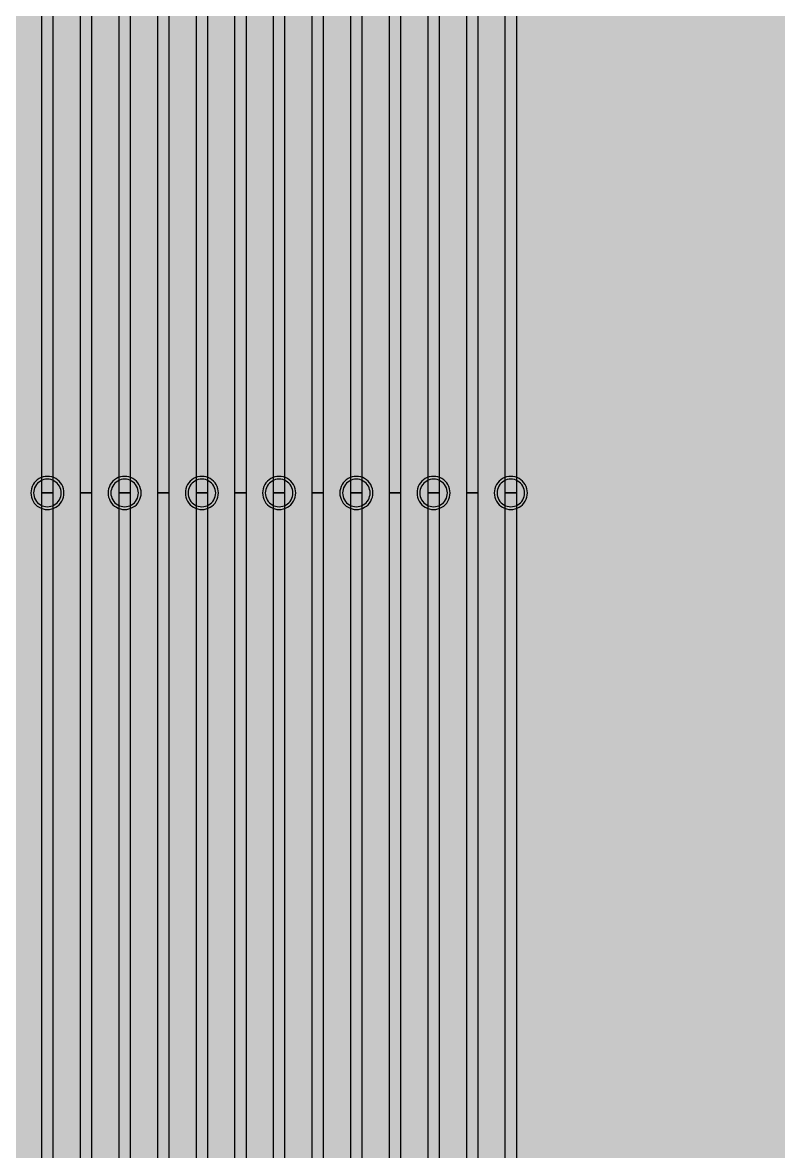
# Model space of a CAD drawing. Header units: metres. Extents: x -7231 to 10969, y -37556 to 1873.
# Drawn here: x 4465 to 4602, y -16751.3 to -16546.6 of the extents above; entities that cross this region are included whole.
import ezdxf

# ---------------------------------------------------------------- set-up
doc = ezdxf.new("R2010")
doc.units = ezdxf.units.M
for name, color, linetype in [('Metal1', 4, 'CONTINUOUS'), ('Metal2', 3, 'CONTINUOUS'), ('Polyimide', 7, 'CONTINUOUS')]:
    doc.layers.add(name, color=color, linetype=linetype)

msp = doc.modelspace()

# ---------------------------------------------------------------- hatches: boundary and pattern name
at = {"layer": 'Polyimide'}
msp.add_hatch(color=7, dxfattribs=at).paths.add_polyline_path([(4065.69, -468), (4066.67, -501.99), (4068.51, -535.99), (4071.41, -569.99), (4075.54, -603.99), (4081.04, -637.99), (4088.01, -671.99), (4096.52, -705.98), (4106.62, -739.98), (4118.33, -773.98), (4131.63, -807.98), (4146.49, -841.98), (4162.87, -875.98), (4180.68, -909.97), (4199.83, -943.97), (4220.22, -977.97), (4241.73, -1011.97), (4264.21, -1045.97), (4287.52, -1079.96), (4311.51, -1113.96), (4336.01, -1147.96), (4360.86, -1181.96), (4385.88, -1215.96), (4410.89, -1249.96), (4435.74, -1283.95), (4460.24, -1317.95), (4484.23, -1351.95), (4507.54, -1385.95), (4530.02, -1419.95), (4551.53, -1453.94), (4571.92, -1487.94), (4591.07, -1521.94), (4608.88, -1555.94), (4625.26, -1589.94), (4640.12, -1623.94), (4653.42, -1657.93), (4665.13, -1691.93), (4675.23, -1725.93), (4683.74, -1759.93), (4690.71, -1793.93), (4696.21, -1827.93), (4700.34, -1861.92), (4703.24, -1895.92), (4705.08, -1929.92), (4706.06, -1963.92), (4706.44, -1997.92), (4706.5, -2031.91), (4706.5, -4793.02), (4709.95, -4838.39), (4720.22, -4882.71), (4737.08, -4924.98), (4760.13, -4964.2), (4788.85, -4999.49), (4822.58, -5030.03), (4860.53, -5055.12), (4901.85, -5074.18), (4901.85, -5074.18), (4970.68, -5105.23), (5034.7, -5145.26), (5092.76, -5193.54), (5143.8, -5249.19), (5186.89, -5311.2), (5221.24, -5378.44), (5246.23, -5449.69), (5261.41, -5523.66), (5266.5, -5599), (5261.41, -5674.34), (5246.23, -5748.31), (5221.24, -5819.56), (5186.89, -5886.8), (5143.8, -5948.81), (5092.76, -6004.46), (5034.7, -6052.74), (4970.68, -6092.77), (4901.85, -6123.82), (4860.53, -6142.88), (4822.58, -6167.97), (4788.85, -6198.51), (4760.13, -6233.8), (4737.08, -6273.02), (4720.22, -6315.29), (4709.95, -6359.61), (4706.5, -6404.98), (4706.5, -9221.52), (4709.95, -9266.88), (4720.22, -9311.21), (4737.08, -9353.47), (4760.13, -9392.7), (4788.85, -9427.98), (4822.58, -9458.52), (4860.53, -9483.61), (4901.85, -9502.67), (4970.68, -9533.72), (5034.7, -9573.75), (5092.76, -9622.03), (5143.8, -9677.68), (5186.89, -9739.69), (5221.24, -9806.94), (5246.23, -9878.19), (5261.41, -9952.16), (5266.5, -10027.49), (5261.41, -10102.83), (5246.23, -10176.8), (5221.24, -10248.05), (5186.89, -10315.3), (5143.8, -10377.31), (5092.76, -10432.96), (5034.7, -10481.24), (4970.68, -10521.27), (4901.85, -10552.32), (4860.53, -10571.38), (4822.58, -10596.46), (4788.85, -10627), (4760.13, -10662.29), (4737.08, -10701.52), (4720.22, -10743.78), (4709.95, -10788.1), (4706.5, -10833.47), (4706.5, -13650.01), (4709.95, -13695.38), (4720.22, -13739.7), (4737.08, -13781.96), (4760.13, -13821.19), (4788.85, -13856.48), (4822.58, -13887.02), (4860.53, -13912.11), (4901.85, -13931.17), (4970.68, -13962.22), (5034.7, -14002.25), (5092.76, -14050.53), (5143.8, -14106.18), (5186.89, -14168.19), (5221.24, -14235.43), (5246.23, -14306.68), (5261.41, -14380.65), (5266.5, -14455.99), (5261.41, -14531.33), (5246.23, -14605.29), (5221.24, -14676.55), (5186.89, -14743.79), (5143.8, -14805.8), (5092.76, -14861.45), (5034.7, -14909.73), (4970.68, -14949.76), (4901.85, -14980.81), (4860.53, -14999.87), (4822.58, -15024.96), (4788.85, -15055.5), (4760.13, -15090.79), (4737.08, -15130.01), (4720.22, -15172.27), (4709.95, -15216.6), (4706.5, -15261.97), (4706.5, -15455.99), (4720.95, -15750.04), (4764.14, -16041.26), (4835.68, -16326.84), (4934.86, -16604.04), (5060.74, -16870.18), (5212.09, -17122.7), (5387.47, -17359.17), (5585.18, -17577.31), (5803.32, -17775.02), (6039.79, -17950.4), (6292.31, -18101.75), (6558.45, -18227.63), (6835.65, -18326.81), (7121.23, -18398.34), (7412.45, -18441.54), (7706.5, -18455.99), (9969.01, -18455.99), (10047.42, -18459.84), (10125.08, -18471.36), (10201.23, -18490.44), (10275.15, -18516.89), (10346.12, -18550.45), (10413.46, -18590.81), (10476.52, -18637.58), (10534.69, -18690.3), (10587.41, -18748.47), (10634.18, -18811.53), (10674.54, -18878.87), (10708.11, -18949.84), (10734.56, -19023.76), (10753.63, -19099.92), (10765.15, -19177.58), (10769.01, -19255.99), (10769.01, -20895.8), (10730.24, -20951.41), (10694.6, -21009.08), (10662.21, -21068.63), (10633.17, -21129.89), (10607.55, -21192.66), (10585.45, -21256.74), (10566.93, -21321.96), (10552.05, -21388.09), (10540.84, -21454.95), (10533.35, -21522.33), (10529.6, -21590.02), (10529.6, -21657.81), (10533.35, -21725.5), (10540.84, -21792.87), (10552.05, -21859.73), (10566.93, -21925.87), (10585.45, -21991.08), (10607.55, -22055.17), (10633.17, -22117.94), (10662.21, -22179.19), (10694.6, -22238.74), (10730.24, -22296.41), (10769.01, -22352.03), (10769.01, -32454.24), (10728.74, -32510.49), (10691.72, -32568.92), (10658.05, -32629.35), (10627.85, -32691.58), (10601.2, -32755.42), (10578.21, -32820.67), (10558.93, -32887.1), (10543.44, -32954.52), (10531.77, -33022.71), (10523.97, -33091.44), (10520.07, -33160.51), (10520.07, -33229.69), (10523.97, -33298.75), (10531.77, -33367.49), (10543.44, -33435.67), (10558.93, -33503.09), (10578.21, -33569.53), (10601.2, -33634.77), (10627.85, -33698.61), (10658.05, -33760.85), (10691.72, -33821.28), (10728.74, -33879.71), (10769.01, -33935.96), (10769.01, -36556), (10765.15, -36634.41), (10753.63, -36712.07), (10734.56, -36788.23), (10708.11, -36862.15), (10674.54, -36933.12), (10634.18, -37000.46), (10587.41, -37063.51), (10534.69, -37121.69), (10476.52, -37174.41), (10413.46, -37221.18), (10346.12, -37261.54), (10275.15, -37295.1), (10201.23, -37321.55), (10125.08, -37340.63), (10047.42, -37352.15), (9969.01, -37356), (-6231.01, -37356), (-6309.42, -37352.15), (-6387.08, -37340.63), (-6463.23, -37321.55), (-6537.15, -37295.1), (-6608.12, -37261.54), (-6675.46, -37221.18), (-6738.52, -37174.41), (-6796.69, -37121.69), (-6849.41, -37063.51), (-6896.18, -37000.46), (-6936.54, -36933.12), (-6970.11, -36862.15), (-6996.56, -36788.23), (-7015.63, -36712.07), (-7027.15, -36634.41), (-7031.01, -36556), (-7031.01, -33936), (-6990.74, -33879.75), (-6953.7, -33821.31), (-6920.03, -33760.88), (-6889.82, -33698.64), (-6863.18, -33634.8), (-6840.18, -33569.55), (-6820.9, -33503.11), (-6805.4, -33435.69), (-6793.74, -33367.49), (-6785.94, -33298.75), (-6782.03, -33229.68), (-6782.03, -33160.5), (-6785.94, -33091.43), (-6793.74, -33022.69), (-6805.4, -32954.5), (-6820.9, -32887.07), (-6840.18, -32820.63), (-6863.18, -32755.39), (-6889.82, -32691.54), (-6920.03, -32629.3), (-6953.7, -32568.87), (-6990.74, -32510.43), (-7031.01, -32454.18), (-7031.01, -22364.83), (-6990.74, -22308.58), (-6953.7, -22250.14), (-6920.03, -22189.71), (-6889.82, -22127.47), (-6863.18, -22063.62), (-6840.18, -21998.38), (-6820.9, -21931.94), (-6805.4, -21864.51), (-6793.74, -21796.32), (-6785.94, -21727.58), (-6782.03, -21658.51), (-6782.03, -21589.33), (-6785.94, -21520.26), (-6793.74, -21451.52), (-6805.4, -21383.32), (-6820.9, -21315.9), (-6840.18, -21249.46), (-6863.18, -21184.21), (-6889.82, -21120.37), (-6920.03, -21058.13), (-6953.7, -20997.7), (-6990.74, -20939.26), (-7031.01, -20883.01), (-7031.01, -19255.99), (-7027.15, -19177.58), (-7015.63, -19099.92), (-6996.56, -19023.76), (-6970.11, -18949.84), (-6936.54, -18878.87), (-6896.18, -18811.53), (-6849.41, -18748.47), (-6796.69, -18690.3), (-6738.52, -18637.58), (-6675.46, -18590.81), (-6608.12, -18550.45), (-6537.15, -18516.89), (-6463.23, -18490.44), (-6387.08, -18471.36), (-6309.42, -18459.84), (-6231.01, -18455.99), (-3968.5, -18455.99), (-3674.45, -18441.54), (-3383.23, -18398.34), (-3097.65, -18326.81), (-2820.45, -18227.63), (-2554.31, -18101.75), (-2301.79, -17950.4), (-2065.32, -17775.02), (-1847.18, -17577.31), (-1649.47, -17359.17), (-1474.09, -17122.7), (-1322.74, -16870.18), (-1196.86, -16604.04), (-1097.68, -16326.84), (-1026.14, -16041.26), (-982.95, -15750.04), (-968.5, -15455.99), (-968.5, -15261.97), (-971.95, -15216.6), (-982.22, -15172.27), (-999.08, -15130.01), (-1022.13, -15090.79), (-1050.85, -15055.5), (-1084.58, -15024.96), (-1122.53, -14999.87), (-1163.85, -14980.81), (-1232.68, -14949.76), (-1296.7, -14909.73), (-1354.76, -14861.45), (-1405.8, -14805.8), (-1448.89, -14743.79), (-1483.24, -14676.55), (-1508.23, -14605.29), (-1523.41, -14531.33), (-1528.5, -14455.99), (-1523.41, -14380.65), (-1508.23, -14306.68), (-1483.24, -14235.43), (-1448.89, -14168.19), (-1405.8, -14106.18), (-1354.76, -14050.53), (-1296.7, -14002.25), (-1232.68, -13962.22), (-1163.85, -13931.17), (-1122.53, -13912.11), (-1084.58, -13887.02), (-1050.85, -13856.48), (-1022.13, -13821.19), (-999.08, -13781.96), (-982.22, -13739.7), (-971.95, -13695.38), (-968.5, -13650.01), (-968.5, -12309.64), (-971.95, -12264.27), (-982.22, -12219.94), (-999.08, -12177.68), (-1022.13, -12138.46), (-1050.85, -12103.17), (-1084.58, -12072.63), (-1122.53, -12047.54), (-1163.85, -12028.48), (-1232.68, -11997.43), (-1296.7, -11957.4), (-1354.76, -11909.12), (-1405.8, -11853.47), (-1448.89, -11791.46), (-1483.24, -11724.22), (-1508.23, -11652.96), (-1523.41, -11579), (-1528.5, -11503.66), (-1523.41, -11428.32), (-1508.23, -11354.35), (-1483.24, -11283.1), (-1448.89, -11215.86), (-1405.8, -11153.85), (-1354.76, -11098.2), (-1296.7, -11049.92), (-1232.68, -11009.89), (-1163.85, -10978.84), (-1122.53, -10959.78), (-1084.58, -10934.69), (-1050.85, -10904.15), (-1022.13, -10868.86), (-999.08, -10829.63), (-982.22, -10787.37), (-971.95, -10743.05), (-968.5, -10697.68), (-968.5, -9357.31), (-971.95, -9311.94), (-982.22, -9267.62), (-999.08, -9225.35), (-1022.13, -9186.13), (-1050.85, -9150.84), (-1084.58, -9120.3), (-1122.53, -9095.21), (-1163.85, -9076.15), (-1163.85, -9076.15), (-1232.68, -9045.1), (-1296.7, -9005.07), (-1354.76, -8956.79), (-1405.8, -8901.14), (-1448.89, -8839.13), (-1483.24, -8771.89), (-1508.23, -8700.64), (-1523.41, -8626.67), (-1528.5, -8551.33), (-1523.41, -8475.99), (-1508.23, -8402.02), (-1483.24, -8330.77), (-1448.89, -8263.53), (-1405.8, -8201.52), (-1354.76, -8145.87), (-1296.7, -8097.59), (-1232.68, -8057.56), (-1163.85, -8026.51), (-1163.85, -8026.51), (-1122.53, -8007.45), (-1084.58, -7982.36), (-1050.85, -7951.82), (-1022.13, -7916.53), (-999.08, -7877.31), (-982.22, -7835.04), (-971.95, -7790.72), (-968.5, -7745.35), (-968.5, -6404.98), (-971.95, -6359.61), (-982.22, -6315.29), (-999.08, -6273.02), (-1022.13, -6233.8), (-1050.85, -6198.51), (-1084.58, -6167.97), (-1122.53, -6142.88), (-1163.85, -6123.82), (-1163.85, -6123.82), (-1232.68, -6092.77), (-1296.7, -6052.74), (-1354.76, -6004.46), (-1405.8, -5948.81), (-1448.89, -5886.8), (-1483.24, -5819.56), (-1508.23, -5748.31), (-1523.41, -5674.34), (-1528.5, -5599), (-1523.41, -5523.66), (-1508.23, -5449.69), (-1483.24, -5378.44), (-1448.89, -5311.2), (-1405.8, -5249.19), (-1354.76, -5193.54), (-1296.7, -5145.26), (-1232.68, -5105.23), (-1163.85, -5074.18), (-1163.85, -5074.18), (-1122.53, -5055.12), (-1084.58, -5030.03), (-1050.85, -4999.49), (-1022.13, -4964.2), (-999.08, -4924.98), (-982.22, -4882.71), (-971.95, -4838.39), (-968.5, -4793.02), (-968.5, -2031.91), (-968.44, -1997.92), (-968.06, -1963.92), (-967.05, -1929.92), (-965.18, -1895.92), (-962.22, -1861.92), (-958.01, -1827.93), (-952.41, -1793.93), (-945.31, -1759.93), (-936.64, -1725.93), (-926.35, -1691.93), (-914.43, -1657.93), (-900.88, -1623.94), (-885.74, -1589.94), (-869.05, -1555.94), (-850.91, -1521.94), (-831.4, -1487.94), (-810.63, -1453.94), (-788.72, -1419.95), (-765.82, -1385.95), (-742.07, -1351.95), (-717.63, -1317.95), (-692.67, -1283.95), (-667.36, -1249.96), (-641.88, -1215.96), (-616.39, -1181.96), (-591.08, -1147.96), (-566.12, -1113.96), (-541.68, -1079.96), (-517.93, -1045.97), (-495.03, -1011.97), (-473.12, -977.97), (-452.35, -943.97), (-432.84, -909.97), (-414.7, -875.98), (-398.01, -841.98), (-382.87, -807.98), (-369.32, -773.98), (-357.4, -739.98), (-347.11, -705.98), (-338.44, -671.99), (-331.34, -637.99), (-325.74, -603.99), (-321.53, -569.99), (-318.57, -535.99), (-316.7, -501.99), (-315.69, -468), (-315.31, -434), (-315.25, -400), (-315.25, 401), (-315.25, 451), (-315.25, 1644), (-270.25, 1644), (-270.03, 1637.13), (-269.35, 1630.29), (-268.23, 1623.52), (-266.67, 1616.82), (-264.68, 1610.25), (-262.26, 1603.82), (-259.42, 1597.56), (-256.18, 1591.5), (-252.55, 1585.67), (-248.55, 1580.08), (-244.19, 1574.77), (-239.5, 1569.75), (-234.48, 1565.06), (-229.17, 1560.7), (-223.58, 1556.7), (-217.75, 1553.07), (-211.69, 1549.83), (-205.43, 1546.99), (-199, 1544.57), (-192.43, 1542.58), (-185.73, 1541.02), (-178.96, 1539.9), (-172.12, 1539.22), (-165.25, 1539), (-158.38, 1539.22), (-151.54, 1539.9), (-144.77, 1541.02), (-138.07, 1542.58), (-131.5, 1544.57), (-125.07, 1546.99), (-118.81, 1549.83), (-112.75, 1553.07), (-106.92, 1556.7), (-101.33, 1560.7), (-96.02, 1565.06), (-91, 1569.75), (-86.31, 1574.77), (-81.95, 1580.08), (-77.95, 1585.67), (-74.32, 1591.5), (-71.08, 1597.56), (-68.24, 1603.82), (-65.82, 1610.25), (-63.83, 1616.82), (-62.27, 1623.52), (-61.15, 1630.29), (-60.47, 1637.13), (-60.25, 1644), (1853, 1644), (1853, 1573), (3815.25, 1573), (3815.46, 1579.54), (3816.11, 1586.05), (3817.17, 1592.51), (3818.66, 1598.88), (3820.56, 1605.14), (3822.86, 1611.27), (3825.56, 1617.23), (3828.65, 1623), (3832.1, 1628.56), (3835.91, 1633.88), (3840.07, 1638.93), (3844.54, 1643.71), (3849.32, 1648.18), (3854.37, 1652.34), (3859.69, 1656.15), (3865.25, 1659.6), (3871.02, 1662.69), (3876.98, 1665.39), (3883.11, 1667.69), (3889.37, 1669.59), (3895.74, 1671.08), (3902.2, 1672.14), (3908.71, 1672.79), (3915.25, 1673), (3921.79, 1672.79), (3928.3, 1672.14), (3934.76, 1671.08), (3941.13, 1669.59), (3947.39, 1667.69), (3953.52, 1665.39), (3959.48, 1662.69), (3965.25, 1659.6), (3970.81, 1656.15), (3976.13, 1652.34), (3981.18, 1648.18), (3985.96, 1643.71), (3990.43, 1638.93), (3994.59, 1633.88), (3998.4, 1628.56), (4001.85, 1623), (4004.94, 1617.23), (4007.64, 1611.27), (4009.94, 1605.14), (4011.84, 1598.88), (4013.33, 1592.51), (4014.39, 1586.05), (4015.04, 1579.54), (4015.25, 1573), (4065.25, 1573), (4065.25, 451), (4065.25, 401), (4065.25, -400), (4065.31, -434), (4065.69, -468)])

# ---------------------------------------------------------------- linework, layer by layer
at = {"layer": 'Metal1'}
for points in [[(4470.5, -2031.61), (4470.5, -16631.91), (4468.5, -16631.91), (4468.5, -2032.22)], [(4477.5, -2031.61), (4477.5, -16631.91), (4475.5, -16631.91), (4475.5, -2032.22)], [(4484.5, -2031.61), (4484.5, -16631.91), (4482.5, -16631.91), (4482.5, -2032.22)], [(4491.5, -2031.61), (4491.5, -16631.91), (4489.5, -16631.91), (4489.5, -2032.22)], [(4498.5, -2031.6), (4498.5, -16631.91), (4496.5, -16631.91), (4496.5, -2032.22)], [(4505.5, -2031.6), (4505.5, -16631.91), (4503.5, -16631.91), (4503.5, -2032.23)], [(4512.5, -2031.6), (4512.5, -16631.91), (4510.5, -16631.91), (4510.5, -2032.23)], [(4519.5, -2031.6), (4519.5, -16631.91), (4517.5, -16631.91), (4517.5, -2032.23)], [(4526.5, -2031.6), (4526.5, -16631.91), (4524.5, -16631.91), (4524.5, -2032.23)], [(4533.5, -2031.6), (4533.5, -16631.91), (4531.5, -16631.91), (4531.5, -2032.23)], [(4540.5, -2031.6), (4540.5, -16631.91), (4538.5, -16631.91), (4538.5, -2032.23)], [(4547.5, -2031.6), (4547.5, -16631.91), (4545.5, -16631.91), (4545.5, -2032.23)], [(4554.5, -2031.6), (4554.5, -16631.91), (4552.5, -16631.91), (4552.5, -2032.23)], [(4310.06, -17788.69), (4333.74, -17766.19), (4357.42, -17743.69), (4381.1, -17721.19), (4404.78, -17698.69), (4428.45, -17676.19), (4452.13, -17653.69), (4466.19, -17640.33), (4475.5, -17618.64), (4475.5, -16631.91), (4477.5, -16631.91), (4477.5, -17619.05), (4467.87, -17641.5), (4453.51, -17655.14), (4429.83, -17677.64), (4406.15, -17700.14), (4382.48, -17722.64), (4358.8, -17745.14), (4335.12, -17767.64), (4311.44, -17790.14)], [(4323.18, -17788.69), (4346.98, -17766.19), (4370.79, -17743.69), (4394.59, -17721.19), (4418.4, -17698.69), (4442.2, -17676.19), (4466.01, -17653.69), (4480.14, -17640.33), (4489.5, -17618.61), (4489.5, -16631.91), (4491.5, -16631.91), (4491.5, -17619.02), (4481.81, -17641.5), (4467.38, -17655.14), (4443.58, -17677.64), (4419.77, -17700.14), (4395.97, -17722.64), (4372.16, -17745.14), (4348.35, -17767.65), (4324.55, -17790.15)], [(4336.29, -17788.69), (4360.22, -17766.19), (4384.15, -17743.69), (4408.08, -17721.19), (4432.02, -17698.69), (4455.95, -17676.19), (4479.88, -17653.69), (4494.09, -17640.33), (4503.5, -17618.57), (4503.5, -16631.91), (4505.5, -16631.91), (4505.5, -17618.98), (4495.76, -17641.5), (4481.25, -17655.14), (4457.32, -17677.64), (4433.39, -17700.15), (4409.45, -17722.65), (4385.52, -17745.15), (4361.59, -17767.65), (4337.66, -17790.15)], [(4349.4, -17788.69), (4373.46, -17766.19), (4397.52, -17743.69), (4421.58, -17721.19), (4445.64, -17698.69), (4469.7, -17676.19), (4493.76, -17653.69), (4508.04, -17640.33), (4517.5, -17618.53), (4517.5, -16631.91), (4519.5, -16631.91), (4519.5, -17618.95), (4509.71, -17641.5), (4495.12, -17655.15), (4471.06, -17677.65), (4447, -17700.15), (4422.94, -17722.65), (4398.88, -17745.15), (4374.82, -17767.65), (4350.77, -17790.15)], [(4362.51, -17788.69), (4386.7, -17766.19), (4410.88, -17743.69), (4435.07, -17721.19), (4459.26, -17698.68), (4483.45, -17676.18), (4507.63, -17653.68), (4521.99, -17640.32), (4531.5, -17618.49), (4531.5, -16631.91), (4533.5, -16631.91), (4533.5, -17618.91), (4523.66, -17641.51), (4508.99, -17655.15), (4484.81, -17677.65), (4460.62, -17700.15), (4436.43, -17722.65), (4412.25, -17745.15), (4388.06, -17767.65), (4363.87, -17790.15)], [(4375.62, -17788.69), (4399.94, -17766.18), (4424.25, -17743.68), (4448.56, -17721.18), (4472.88, -17698.68), (4497.19, -17676.18), (4521.51, -17653.68), (4535.94, -17640.32), (4545.5, -17618.45), (4545.5, -16631.91), (4547.5, -16631.91), (4547.5, -17618.87), (4537.61, -17641.51), (4522.87, -17655.15), (4498.55, -17677.65), (4474.24, -17700.15), (4449.92, -17722.65), (4425.61, -17745.15), (4401.3, -17767.65), (4376.98, -17790.15)]]:
    msp.add_lwpolyline(points, dxfattribs=at)
for points in [[(4472.5, -16631.91), (4472.47, -16631.52), (4472.4, -16631.14), (4472.27, -16630.77), (4472.1, -16630.41), (4471.88, -16630.09), (4471.62, -16629.79), (4471.33, -16629.53), (4471, -16629.32), (4470.65, -16629.14), (4470.28, -16629.02), (4469.89, -16628.94), (4469.5, -16628.91), (4469.11, -16628.94), (4468.72, -16629.02), (4468.35, -16629.14), (4468, -16629.32), (4467.67, -16629.53), (4467.38, -16629.79), (4467.12, -16630.09), (4466.9, -16630.41), (4466.73, -16630.77), (4466.6, -16631.14), (4466.53, -16631.52), (4466.5, -16631.91), (4466.53, -16632.31), (4466.6, -16632.69), (4466.73, -16633.06), (4466.9, -16633.41), (4467.12, -16633.74), (4467.38, -16634.04), (4467.67, -16634.29), (4468, -16634.51), (4468.35, -16634.69), (4468.72, -16634.81), (4469.11, -16634.89), (4469.5, -16634.91), (4469.89, -16634.89), (4470.28, -16634.81), (4470.65, -16634.69), (4471, -16634.51), (4471.33, -16634.29), (4471.62, -16634.04), (4471.88, -16633.74), (4472.1, -16633.41), (4472.27, -16633.06), (4472.4, -16632.69), (4472.47, -16632.31), (4472.5, -16631.91)], [(4486.5, -16631.91), (4486.47, -16631.52), (4486.4, -16631.14), (4486.27, -16630.77), (4486.1, -16630.41), (4485.88, -16630.09), (4485.62, -16629.79), (4485.33, -16629.53), (4485, -16629.32), (4484.65, -16629.14), (4484.28, -16629.02), (4483.89, -16628.94), (4483.5, -16628.91), (4483.11, -16628.94), (4482.72, -16629.02), (4482.35, -16629.14), (4482, -16629.32), (4481.67, -16629.53), (4481.38, -16629.79), (4481.12, -16630.09), (4480.9, -16630.41), (4480.73, -16630.77), (4480.6, -16631.14), (4480.53, -16631.52), (4480.5, -16631.91), (4480.53, -16632.31), (4480.6, -16632.69), (4480.73, -16633.06), (4480.9, -16633.41), (4481.12, -16633.74), (4481.38, -16634.04), (4481.67, -16634.29), (4482, -16634.51), (4482.35, -16634.69), (4482.72, -16634.81), (4483.11, -16634.89), (4483.5, -16634.91), (4483.89, -16634.89), (4484.28, -16634.81), (4484.65, -16634.69), (4485, -16634.51), (4485.33, -16634.29), (4485.62, -16634.04), (4485.88, -16633.74), (4486.1, -16633.41), (4486.27, -16633.06), (4486.4, -16632.69), (4486.47, -16632.31), (4486.5, -16631.91)], [(4500.5, -16631.91), (4500.47, -16631.52), (4500.4, -16631.14), (4500.27, -16630.77), (4500.1, -16630.41), (4499.88, -16630.09), (4499.62, -16629.79), (4499.33, -16629.53), (4499, -16629.32), (4498.65, -16629.14), (4498.28, -16629.02), (4497.89, -16628.94), (4497.5, -16628.91), (4497.11, -16628.94), (4496.72, -16629.02), (4496.35, -16629.14), (4496, -16629.32), (4495.67, -16629.53), (4495.38, -16629.79), (4495.12, -16630.09), (4494.9, -16630.41), (4494.73, -16630.77), (4494.6, -16631.14), (4494.53, -16631.52), (4494.5, -16631.91), (4494.53, -16632.31), (4494.6, -16632.69), (4494.73, -16633.06), (4494.9, -16633.41), (4495.12, -16633.74), (4495.38, -16634.04), (4495.67, -16634.29), (4496, -16634.51), (4496.35, -16634.69), (4496.72, -16634.81), (4497.11, -16634.89), (4497.5, -16634.91), (4497.89, -16634.89), (4498.28, -16634.81), (4498.65, -16634.69), (4499, -16634.51), (4499.33, -16634.29), (4499.62, -16634.04), (4499.88, -16633.74), (4500.1, -16633.41), (4500.27, -16633.06), (4500.4, -16632.69), (4500.47, -16632.31), (4500.5, -16631.91)], [(4514.5, -16631.91), (4514.47, -16631.52), (4514.4, -16631.14), (4514.27, -16630.77), (4514.1, -16630.41), (4513.88, -16630.09), (4513.62, -16629.79), (4513.33, -16629.53), (4513, -16629.32), (4512.65, -16629.14), (4512.28, -16629.02), (4511.89, -16628.94), (4511.5, -16628.91), (4511.11, -16628.94), (4510.72, -16629.02), (4510.35, -16629.14), (4510, -16629.32), (4509.67, -16629.53), (4509.38, -16629.79), (4509.12, -16630.09), (4508.9, -16630.41), (4508.73, -16630.77), (4508.6, -16631.14), (4508.53, -16631.52), (4508.5, -16631.91), (4508.53, -16632.31), (4508.6, -16632.69), (4508.73, -16633.06), (4508.9, -16633.41), (4509.12, -16633.74), (4509.38, -16634.04), (4509.67, -16634.29), (4510, -16634.51), (4510.35, -16634.69), (4510.72, -16634.81), (4511.11, -16634.89), (4511.5, -16634.91), (4511.89, -16634.89), (4512.28, -16634.81), (4512.65, -16634.69), (4513, -16634.51), (4513.33, -16634.29), (4513.62, -16634.04), (4513.88, -16633.74), (4514.1, -16633.41), (4514.27, -16633.06), (4514.4, -16632.69), (4514.47, -16632.31), (4514.5, -16631.91)], [(4528.5, -16631.91), (4528.47, -16631.52), (4528.4, -16631.14), (4528.27, -16630.77), (4528.1, -16630.41), (4527.88, -16630.09), (4527.62, -16629.79), (4527.33, -16629.53), (4527, -16629.32), (4526.65, -16629.14), (4526.28, -16629.02), (4525.89, -16628.94), (4525.5, -16628.91), (4525.11, -16628.94), (4524.72, -16629.02), (4524.35, -16629.14), (4524, -16629.32), (4523.67, -16629.53), (4523.38, -16629.79), (4523.12, -16630.09), (4522.9, -16630.41), (4522.73, -16630.77), (4522.6, -16631.14), (4522.53, -16631.52), (4522.5, -16631.91), (4522.53, -16632.31), (4522.6, -16632.69), (4522.73, -16633.06), (4522.9, -16633.41), (4523.12, -16633.74), (4523.38, -16634.04), (4523.67, -16634.29), (4524, -16634.51), (4524.35, -16634.69), (4524.72, -16634.81), (4525.11, -16634.89), (4525.5, -16634.91), (4525.89, -16634.89), (4526.28, -16634.81), (4526.65, -16634.69), (4527, -16634.51), (4527.33, -16634.29), (4527.62, -16634.04), (4527.88, -16633.74), (4528.1, -16633.41), (4528.27, -16633.06), (4528.4, -16632.69), (4528.47, -16632.31), (4528.5, -16631.91)], [(4542.5, -16631.91), (4542.47, -16631.52), (4542.4, -16631.14), (4542.27, -16630.77), (4542.1, -16630.41), (4541.88, -16630.09), (4541.62, -16629.79), (4541.33, -16629.53), (4541, -16629.32), (4540.65, -16629.14), (4540.28, -16629.02), (4539.89, -16628.94), (4539.5, -16628.91), (4539.11, -16628.94), (4538.72, -16629.02), (4538.35, -16629.14), (4538, -16629.32), (4537.67, -16629.53), (4537.38, -16629.79), (4537.12, -16630.09), (4536.9, -16630.41), (4536.73, -16630.77), (4536.6, -16631.14), (4536.53, -16631.52), (4536.5, -16631.91), (4536.53, -16632.31), (4536.6, -16632.69), (4536.73, -16633.06), (4536.9, -16633.41), (4537.12, -16633.74), (4537.38, -16634.04), (4537.67, -16634.29), (4538, -16634.51), (4538.35, -16634.69), (4538.72, -16634.81), (4539.11, -16634.89), (4539.5, -16634.91), (4539.89, -16634.89), (4540.28, -16634.81), (4540.65, -16634.69), (4541, -16634.51), (4541.33, -16634.29), (4541.62, -16634.04), (4541.88, -16633.74), (4542.1, -16633.41), (4542.27, -16633.06), (4542.4, -16632.69), (4542.47, -16632.31), (4542.5, -16631.91)], [(4556.5, -16631.91), (4556.47, -16631.52), (4556.4, -16631.14), (4556.27, -16630.77), (4556.1, -16630.41), (4555.88, -16630.09), (4555.62, -16629.79), (4555.33, -16629.53), (4555, -16629.32), (4554.65, -16629.14), (4554.28, -16629.02), (4553.89, -16628.94), (4553.5, -16628.91), (4553.11, -16628.94), (4552.72, -16629.02), (4552.35, -16629.14), (4552, -16629.32), (4551.67, -16629.53), (4551.38, -16629.79), (4551.12, -16630.09), (4550.9, -16630.41), (4550.73, -16630.77), (4550.6, -16631.14), (4550.53, -16631.52), (4550.5, -16631.91), (4550.53, -16632.31), (4550.6, -16632.69), (4550.73, -16633.06), (4550.9, -16633.41), (4551.12, -16633.74), (4551.38, -16634.04), (4551.67, -16634.29), (4552, -16634.51), (4552.35, -16634.69), (4552.72, -16634.81), (4553.11, -16634.89), (4553.5, -16634.91), (4553.89, -16634.89), (4554.28, -16634.81), (4554.65, -16634.69), (4555, -16634.51), (4555.33, -16634.29), (4555.62, -16634.04), (4555.88, -16633.74), (4556.1, -16633.41), (4556.27, -16633.06), (4556.4, -16632.69), (4556.47, -16632.31), (4556.5, -16631.91)]]:
    msp.add_lwpolyline(points, close=True, dxfattribs=at)
at = {"layer": 'Metal2'}
for points in [[(4472.5, -16631.91), (4472.47, -16631.52), (4472.4, -16631.14), (4472.27, -16630.77), (4472.1, -16630.41), (4471.88, -16630.09), (4471.62, -16629.79), (4471.33, -16629.53), (4471, -16629.32), (4470.65, -16629.14), (4470.28, -16629.02), (4469.89, -16628.94), (4469.5, -16628.91), (4469.11, -16628.94), (4468.72, -16629.02), (4468.35, -16629.14), (4468, -16629.32), (4467.67, -16629.53), (4467.38, -16629.79), (4467.12, -16630.09), (4466.9, -16630.41), (4466.73, -16630.77), (4466.6, -16631.14), (4466.53, -16631.52), (4466.5, -16631.91), (4466.53, -16632.31), (4466.6, -16632.69), (4466.73, -16633.06), (4466.9, -16633.41), (4467.12, -16633.74), (4467.38, -16634.04), (4467.67, -16634.29), (4468, -16634.51), (4468.35, -16634.69), (4468.72, -16634.81), (4469.11, -16634.89), (4469.5, -16634.91), (4469.89, -16634.89), (4470.28, -16634.81), (4470.65, -16634.69), (4471, -16634.51), (4471.33, -16634.29), (4471.62, -16634.04), (4471.88, -16633.74), (4472.1, -16633.41), (4472.27, -16633.06), (4472.4, -16632.69), (4472.47, -16632.31), (4472.5, -16631.91)], [(4486.5, -16631.91), (4486.47, -16631.52), (4486.4, -16631.14), (4486.27, -16630.77), (4486.1, -16630.41), (4485.88, -16630.09), (4485.62, -16629.79), (4485.33, -16629.53), (4485, -16629.32), (4484.65, -16629.14), (4484.28, -16629.02), (4483.89, -16628.94), (4483.5, -16628.91), (4483.11, -16628.94), (4482.72, -16629.02), (4482.35, -16629.14), (4482, -16629.32), (4481.67, -16629.53), (4481.38, -16629.79), (4481.12, -16630.09), (4480.9, -16630.41), (4480.73, -16630.77), (4480.6, -16631.14), (4480.53, -16631.52), (4480.5, -16631.91), (4480.53, -16632.31), (4480.6, -16632.69), (4480.73, -16633.06), (4480.9, -16633.41), (4481.12, -16633.74), (4481.38, -16634.04), (4481.67, -16634.29), (4482, -16634.51), (4482.35, -16634.69), (4482.72, -16634.81), (4483.11, -16634.89), (4483.5, -16634.91), (4483.89, -16634.89), (4484.28, -16634.81), (4484.65, -16634.69), (4485, -16634.51), (4485.33, -16634.29), (4485.62, -16634.04), (4485.88, -16633.74), (4486.1, -16633.41), (4486.27, -16633.06), (4486.4, -16632.69), (4486.47, -16632.31), (4486.5, -16631.91)], [(4500.5, -16631.91), (4500.47, -16631.52), (4500.4, -16631.14), (4500.27, -16630.77), (4500.1, -16630.41), (4499.88, -16630.09), (4499.62, -16629.79), (4499.33, -16629.53), (4499, -16629.32), (4498.65, -16629.14), (4498.28, -16629.02), (4497.89, -16628.94), (4497.5, -16628.91), (4497.11, -16628.94), (4496.72, -16629.02), (4496.35, -16629.14), (4496, -16629.32), (4495.67, -16629.53), (4495.38, -16629.79), (4495.12, -16630.09), (4494.9, -16630.41), (4494.73, -16630.77), (4494.6, -16631.14), (4494.53, -16631.52), (4494.5, -16631.91), (4494.53, -16632.31), (4494.6, -16632.69), (4494.73, -16633.06), (4494.9, -16633.41), (4495.12, -16633.74), (4495.38, -16634.04), (4495.67, -16634.29), (4496, -16634.51), (4496.35, -16634.69), (4496.72, -16634.81), (4497.11, -16634.89), (4497.5, -16634.91), (4497.89, -16634.89), (4498.28, -16634.81), (4498.65, -16634.69), (4499, -16634.51), (4499.33, -16634.29), (4499.62, -16634.04), (4499.88, -16633.74), (4500.1, -16633.41), (4500.27, -16633.06), (4500.4, -16632.69), (4500.47, -16632.31), (4500.5, -16631.91)], [(4514.5, -16631.91), (4514.47, -16631.52), (4514.4, -16631.14), (4514.27, -16630.77), (4514.1, -16630.41), (4513.88, -16630.09), (4513.62, -16629.79), (4513.33, -16629.53), (4513, -16629.32), (4512.65, -16629.14), (4512.28, -16629.02), (4511.89, -16628.94), (4511.5, -16628.91), (4511.11, -16628.94), (4510.72, -16629.02), (4510.35, -16629.14), (4510, -16629.32), (4509.67, -16629.53), (4509.38, -16629.79), (4509.12, -16630.09), (4508.9, -16630.41), (4508.73, -16630.77), (4508.6, -16631.14), (4508.53, -16631.52), (4508.5, -16631.91), (4508.53, -16632.31), (4508.6, -16632.69), (4508.73, -16633.06), (4508.9, -16633.41), (4509.12, -16633.74), (4509.38, -16634.04), (4509.67, -16634.29), (4510, -16634.51), (4510.35, -16634.69), (4510.72, -16634.81), (4511.11, -16634.89), (4511.5, -16634.91), (4511.89, -16634.89), (4512.28, -16634.81), (4512.65, -16634.69), (4513, -16634.51), (4513.33, -16634.29), (4513.62, -16634.04), (4513.88, -16633.74), (4514.1, -16633.41), (4514.27, -16633.06), (4514.4, -16632.69), (4514.47, -16632.31), (4514.5, -16631.91)], [(4528.5, -16631.91), (4528.47, -16631.52), (4528.4, -16631.14), (4528.27, -16630.77), (4528.1, -16630.41), (4527.88, -16630.09), (4527.62, -16629.79), (4527.33, -16629.53), (4527, -16629.32), (4526.65, -16629.14), (4526.28, -16629.02), (4525.89, -16628.94), (4525.5, -16628.91), (4525.11, -16628.94), (4524.72, -16629.02), (4524.35, -16629.14), (4524, -16629.32), (4523.67, -16629.53), (4523.38, -16629.79), (4523.12, -16630.09), (4522.9, -16630.41), (4522.73, -16630.77), (4522.6, -16631.14), (4522.53, -16631.52), (4522.5, -16631.91), (4522.53, -16632.31), (4522.6, -16632.69), (4522.73, -16633.06), (4522.9, -16633.41), (4523.12, -16633.74), (4523.38, -16634.04), (4523.67, -16634.29), (4524, -16634.51), (4524.35, -16634.69), (4524.72, -16634.81), (4525.11, -16634.89), (4525.5, -16634.91), (4525.89, -16634.89), (4526.28, -16634.81), (4526.65, -16634.69), (4527, -16634.51), (4527.33, -16634.29), (4527.62, -16634.04), (4527.88, -16633.74), (4528.1, -16633.41), (4528.27, -16633.06), (4528.4, -16632.69), (4528.47, -16632.31), (4528.5, -16631.91)], [(4542.5, -16631.91), (4542.47, -16631.52), (4542.4, -16631.14), (4542.27, -16630.77), (4542.1, -16630.41), (4541.88, -16630.09), (4541.62, -16629.79), (4541.33, -16629.53), (4541, -16629.32), (4540.65, -16629.14), (4540.28, -16629.02), (4539.89, -16628.94), (4539.5, -16628.91), (4539.11, -16628.94), (4538.72, -16629.02), (4538.35, -16629.14), (4538, -16629.32), (4537.67, -16629.53), (4537.38, -16629.79), (4537.12, -16630.09), (4536.9, -16630.41), (4536.73, -16630.77), (4536.6, -16631.14), (4536.53, -16631.52), (4536.5, -16631.91), (4536.53, -16632.31), (4536.6, -16632.69), (4536.73, -16633.06), (4536.9, -16633.41), (4537.12, -16633.74), (4537.38, -16634.04), (4537.67, -16634.29), (4538, -16634.51), (4538.35, -16634.69), (4538.72, -16634.81), (4539.11, -16634.89), (4539.5, -16634.91), (4539.89, -16634.89), (4540.28, -16634.81), (4540.65, -16634.69), (4541, -16634.51), (4541.33, -16634.29), (4541.62, -16634.04), (4541.88, -16633.74), (4542.1, -16633.41), (4542.27, -16633.06), (4542.4, -16632.69), (4542.47, -16632.31), (4542.5, -16631.91)], [(4556.5, -16631.91), (4556.47, -16631.52), (4556.4, -16631.14), (4556.27, -16630.77), (4556.1, -16630.41), (4555.88, -16630.09), (4555.62, -16629.79), (4555.33, -16629.53), (4555, -16629.32), (4554.65, -16629.14), (4554.28, -16629.02), (4553.89, -16628.94), (4553.5, -16628.91), (4553.11, -16628.94), (4552.72, -16629.02), (4552.35, -16629.14), (4552, -16629.32), (4551.67, -16629.53), (4551.38, -16629.79), (4551.12, -16630.09), (4550.9, -16630.41), (4550.73, -16630.77), (4550.6, -16631.14), (4550.53, -16631.52), (4550.5, -16631.91), (4550.53, -16632.31), (4550.6, -16632.69), (4550.73, -16633.06), (4550.9, -16633.41), (4551.12, -16633.74), (4551.38, -16634.04), (4551.67, -16634.29), (4552, -16634.51), (4552.35, -16634.69), (4552.72, -16634.81), (4553.11, -16634.89), (4553.5, -16634.91), (4553.89, -16634.89), (4554.28, -16634.81), (4554.65, -16634.69), (4555, -16634.51), (4555.33, -16634.29), (4555.62, -16634.04), (4555.88, -16633.74), (4556.1, -16633.41), (4556.27, -16633.06), (4556.4, -16632.69), (4556.47, -16632.31), (4556.5, -16631.91)]]:
    msp.add_lwpolyline(points, close=True, dxfattribs=at)
for points in [[(4303.51, -17788.7), (4327.12, -17766.19), (4350.74, -17743.69), (4374.35, -17721.19), (4397.97, -17698.69), (4421.58, -17676.19), (4445.2, -17653.69), (4459.22, -17640.33), (4468.5, -17618.66), (4468.5, -16631.91), (4470.5, -16631.91), (4470.5, -17619.07), (4460.89, -17641.5), (4446.58, -17655.14), (4422.96, -17677.64), (4399.35, -17700.14), (4375.73, -17722.64), (4352.12, -17745.14), (4328.5, -17767.64), (4304.89, -17790.14)], [(4316.62, -17788.69), (4340.36, -17766.19), (4364.1, -17743.69), (4387.84, -17721.19), (4411.59, -17698.69), (4435.33, -17676.19), (4459.07, -17653.69), (4473.17, -17640.33), (4482.5, -17618.62), (4482.5, -16631.91), (4484.5, -16631.91), (4484.5, -17619.04), (4474.84, -17641.5), (4460.45, -17655.14), (4436.7, -17677.64), (4412.96, -17700.14), (4389.22, -17722.64), (4365.48, -17745.14), (4341.74, -17767.64), (4317.99, -17790.15)], [(4329.73, -17788.69), (4353.6, -17766.19), (4377.47, -17743.69), (4401.34, -17721.19), (4425.21, -17698.69), (4449.08, -17676.19), (4472.95, -17653.69), (4487.12, -17640.33), (4496.5, -17618.59), (4496.5, -16631.91), (4498.5, -16631.91), (4498.5, -17619), (4488.79, -17641.5), (4474.32, -17655.14), (4450.45, -17677.64), (4426.58, -17700.14), (4402.71, -17722.65), (4378.84, -17745.15), (4354.97, -17767.65), (4331.1, -17790.15)], [(4342.84, -17788.69), (4366.84, -17766.19), (4390.84, -17743.69), (4414.83, -17721.19), (4438.83, -17698.69), (4462.82, -17676.19), (4486.82, -17653.69), (4501.07, -17640.33), (4510.5, -17618.55), (4510.5, -16631.91), (4512.5, -16631.91), (4512.5, -17618.96), (4502.74, -17641.5), (4488.19, -17655.14), (4464.19, -17677.65), (4440.2, -17700.15), (4416.2, -17722.65), (4392.2, -17745.15), (4368.21, -17767.65), (4344.21, -17790.15)], [(4355.96, -17788.69), (4380.08, -17766.19), (4404.2, -17743.69), (4428.32, -17721.19), (4452.45, -17698.69), (4476.57, -17676.18), (4500.69, -17653.68), (4515.02, -17640.33), (4524.5, -17618.51), (4524.5, -16631.91), (4526.5, -16631.91), (4526.5, -17618.93), (4516.68, -17641.5), (4502.06, -17655.15), (4477.94, -17677.65), (4453.81, -17700.15), (4429.69, -17722.65), (4405.57, -17745.15), (4381.44, -17767.65), (4357.32, -17790.15)], [(4369.07, -17788.69), (4393.32, -17766.19), (4417.57, -17743.69), (4441.82, -17721.18), (4466.07, -17698.68), (4490.32, -17676.18), (4514.57, -17653.68), (4528.97, -17640.32), (4538.5, -17618.47), (4538.5, -16631.91), (4540.5, -16631.91), (4540.5, -17618.89), (4530.63, -17641.51), (4515.93, -17655.15), (4491.68, -17677.65), (4467.43, -17700.15), (4443.18, -17722.65), (4418.93, -17745.15), (4394.68, -17767.65), (4370.43, -17790.15)], [(4382.18, -17788.68), (4406.56, -17766.18), (4430.93, -17743.68), (4455.31, -17721.18), (4479.69, -17698.68), (4504.07, -17676.18), (4528.44, -17653.68), (4542.92, -17640.32), (4552.5, -17618.44), (4552.5, -16631.91), (4554.5, -16631.91), (4554.5, -17618.85), (4544.58, -17641.51), (4529.8, -17655.15), (4505.42, -17677.65), (4481.05, -17700.15), (4456.67, -17722.65), (4432.29, -17745.15), (4407.91, -17767.65), (4383.54, -17790.15)]]:
    msp.add_lwpolyline(points, dxfattribs=at)
at = {"layer": 'Via'}
for points in [[(4472, -16631.91), (4471.98, -16631.59), (4471.91, -16631.27), (4471.81, -16630.96), (4471.67, -16630.66), (4471.48, -16630.39), (4471.27, -16630.15), (4471.02, -16629.93), (4470.75, -16629.75), (4470.46, -16629.6), (4470.15, -16629.5), (4469.83, -16629.44), (4469.5, -16629.41), (4469.17, -16629.44), (4468.85, -16629.5), (4468.54, -16629.6), (4468.25, -16629.75), (4467.98, -16629.93), (4467.73, -16630.15), (4467.52, -16630.39), (4467.33, -16630.66), (4467.19, -16630.96), (4467.09, -16631.27), (4467.02, -16631.59), (4467, -16631.91), (4467.02, -16632.24), (4467.09, -16632.56), (4467.19, -16632.87), (4467.33, -16633.16), (4467.52, -16633.44), (4467.73, -16633.68), (4467.98, -16633.9), (4468.25, -16634.08), (4468.54, -16634.22), (4468.85, -16634.33), (4469.17, -16634.39), (4469.5, -16634.41), (4469.83, -16634.39), (4470.15, -16634.33), (4470.46, -16634.22), (4470.75, -16634.08), (4471.02, -16633.9), (4471.27, -16633.68), (4471.48, -16633.44), (4471.67, -16633.16), (4471.81, -16632.87), (4471.91, -16632.56), (4471.98, -16632.24), (4472, -16631.91)], [(4486, -16631.91), (4485.98, -16631.59), (4485.91, -16631.27), (4485.81, -16630.96), (4485.67, -16630.66), (4485.48, -16630.39), (4485.27, -16630.15), (4485.02, -16629.93), (4484.75, -16629.75), (4484.46, -16629.6), (4484.15, -16629.5), (4483.83, -16629.44), (4483.5, -16629.41), (4483.17, -16629.44), (4482.85, -16629.5), (4482.54, -16629.6), (4482.25, -16629.75), (4481.98, -16629.93), (4481.73, -16630.15), (4481.52, -16630.39), (4481.33, -16630.66), (4481.19, -16630.96), (4481.09, -16631.27), (4481.02, -16631.59), (4481, -16631.91), (4481.02, -16632.24), (4481.09, -16632.56), (4481.19, -16632.87), (4481.33, -16633.16), (4481.52, -16633.44), (4481.73, -16633.68), (4481.98, -16633.9), (4482.25, -16634.08), (4482.54, -16634.22), (4482.85, -16634.33), (4483.17, -16634.39), (4483.5, -16634.41), (4483.83, -16634.39), (4484.15, -16634.33), (4484.46, -16634.22), (4484.75, -16634.08), (4485.02, -16633.9), (4485.27, -16633.68), (4485.48, -16633.44), (4485.67, -16633.16), (4485.81, -16632.87), (4485.91, -16632.56), (4485.98, -16632.24), (4486, -16631.91)], [(4500, -16631.91), (4499.98, -16631.59), (4499.91, -16631.27), (4499.81, -16630.96), (4499.67, -16630.66), (4499.48, -16630.39), (4499.27, -16630.15), (4499.02, -16629.93), (4498.75, -16629.75), (4498.46, -16629.6), (4498.15, -16629.5), (4497.83, -16629.44), (4497.5, -16629.41), (4497.17, -16629.44), (4496.85, -16629.5), (4496.54, -16629.6), (4496.25, -16629.75), (4495.98, -16629.93), (4495.73, -16630.15), (4495.52, -16630.39), (4495.33, -16630.66), (4495.19, -16630.96), (4495.09, -16631.27), (4495.02, -16631.59), (4495, -16631.91), (4495.02, -16632.24), (4495.09, -16632.56), (4495.19, -16632.87), (4495.33, -16633.16), (4495.52, -16633.44), (4495.73, -16633.68), (4495.98, -16633.9), (4496.25, -16634.08), (4496.54, -16634.22), (4496.85, -16634.33), (4497.17, -16634.39), (4497.5, -16634.41), (4497.83, -16634.39), (4498.15, -16634.33), (4498.46, -16634.22), (4498.75, -16634.08), (4499.02, -16633.9), (4499.27, -16633.68), (4499.48, -16633.44), (4499.67, -16633.16), (4499.81, -16632.87), (4499.91, -16632.56), (4499.98, -16632.24), (4500, -16631.91)], [(4514, -16631.91), (4513.98, -16631.59), (4513.91, -16631.27), (4513.81, -16630.96), (4513.67, -16630.66), (4513.48, -16630.39), (4513.27, -16630.15), (4513.02, -16629.93), (4512.75, -16629.75), (4512.46, -16629.6), (4512.15, -16629.5), (4511.83, -16629.44), (4511.5, -16629.41), (4511.17, -16629.44), (4510.85, -16629.5), (4510.54, -16629.6), (4510.25, -16629.75), (4509.98, -16629.93), (4509.73, -16630.15), (4509.52, -16630.39), (4509.33, -16630.66), (4509.19, -16630.96), (4509.09, -16631.27), (4509.02, -16631.59), (4509, -16631.91), (4509.02, -16632.24), (4509.09, -16632.56), (4509.19, -16632.87), (4509.33, -16633.16), (4509.52, -16633.44), (4509.73, -16633.68), (4509.98, -16633.9), (4510.25, -16634.08), (4510.54, -16634.22), (4510.85, -16634.33), (4511.17, -16634.39), (4511.5, -16634.41), (4511.83, -16634.39), (4512.15, -16634.33), (4512.46, -16634.22), (4512.75, -16634.08), (4513.02, -16633.9), (4513.27, -16633.68), (4513.48, -16633.44), (4513.67, -16633.16), (4513.81, -16632.87), (4513.91, -16632.56), (4513.98, -16632.24), (4514, -16631.91)], [(4528, -16631.91), (4527.98, -16631.59), (4527.91, -16631.27), (4527.81, -16630.96), (4527.67, -16630.66), (4527.48, -16630.39), (4527.27, -16630.15), (4527.02, -16629.93), (4526.75, -16629.75), (4526.46, -16629.6), (4526.15, -16629.5), (4525.83, -16629.44), (4525.5, -16629.41), (4525.17, -16629.44), (4524.85, -16629.5), (4524.54, -16629.6), (4524.25, -16629.75), (4523.98, -16629.93), (4523.73, -16630.15), (4523.52, -16630.39), (4523.33, -16630.66), (4523.19, -16630.96), (4523.09, -16631.27), (4523.02, -16631.59), (4523, -16631.91), (4523.02, -16632.24), (4523.09, -16632.56), (4523.19, -16632.87), (4523.33, -16633.16), (4523.52, -16633.44), (4523.73, -16633.68), (4523.98, -16633.9), (4524.25, -16634.08), (4524.54, -16634.22), (4524.85, -16634.33), (4525.17, -16634.39), (4525.5, -16634.41), (4525.83, -16634.39), (4526.15, -16634.33), (4526.46, -16634.22), (4526.75, -16634.08), (4527.02, -16633.9), (4527.27, -16633.68), (4527.48, -16633.44), (4527.67, -16633.16), (4527.81, -16632.87), (4527.91, -16632.56), (4527.98, -16632.24), (4528, -16631.91)], [(4542, -16631.91), (4541.98, -16631.59), (4541.91, -16631.27), (4541.81, -16630.96), (4541.67, -16630.66), (4541.48, -16630.39), (4541.27, -16630.15), (4541.02, -16629.93), (4540.75, -16629.75), (4540.46, -16629.6), (4540.15, -16629.5), (4539.83, -16629.44), (4539.5, -16629.41), (4539.17, -16629.44), (4538.85, -16629.5), (4538.54, -16629.6), (4538.25, -16629.75), (4537.98, -16629.93), (4537.73, -16630.15), (4537.52, -16630.39), (4537.33, -16630.66), (4537.19, -16630.96), (4537.09, -16631.27), (4537.02, -16631.59), (4537, -16631.91), (4537.02, -16632.24), (4537.09, -16632.56), (4537.19, -16632.87), (4537.33, -16633.16), (4537.52, -16633.44), (4537.73, -16633.68), (4537.98, -16633.9), (4538.25, -16634.08), (4538.54, -16634.22), (4538.85, -16634.33), (4539.17, -16634.39), (4539.5, -16634.41), (4539.83, -16634.39), (4540.15, -16634.33), (4540.46, -16634.22), (4540.75, -16634.08), (4541.02, -16633.9), (4541.27, -16633.68), (4541.48, -16633.44), (4541.67, -16633.16), (4541.81, -16632.87), (4541.91, -16632.56), (4541.98, -16632.24), (4542, -16631.91)], [(4556, -16631.91), (4555.98, -16631.59), (4555.91, -16631.27), (4555.81, -16630.96), (4555.67, -16630.66), (4555.48, -16630.39), (4555.27, -16630.15), (4555.02, -16629.93), (4554.75, -16629.75), (4554.46, -16629.6), (4554.15, -16629.5), (4553.83, -16629.44), (4553.5, -16629.41), (4553.17, -16629.44), (4552.85, -16629.5), (4552.54, -16629.6), (4552.25, -16629.75), (4551.98, -16629.93), (4551.73, -16630.15), (4551.52, -16630.39), (4551.33, -16630.66), (4551.19, -16630.96), (4551.09, -16631.27), (4551.02, -16631.59), (4551, -16631.91), (4551.02, -16632.24), (4551.09, -16632.56), (4551.19, -16632.87), (4551.33, -16633.16), (4551.52, -16633.44), (4551.73, -16633.68), (4551.98, -16633.9), (4552.25, -16634.08), (4552.54, -16634.22), (4552.85, -16634.33), (4553.17, -16634.39), (4553.5, -16634.41), (4553.83, -16634.39), (4554.15, -16634.33), (4554.46, -16634.22), (4554.75, -16634.08), (4555.02, -16633.9), (4555.27, -16633.68), (4555.48, -16633.44), (4555.67, -16633.16), (4555.81, -16632.87), (4555.91, -16632.56), (4555.98, -16632.24), (4556, -16631.91)]]:
    msp.add_lwpolyline(points, close=True, dxfattribs=at)

doc.saveas('drawing.dxf')
